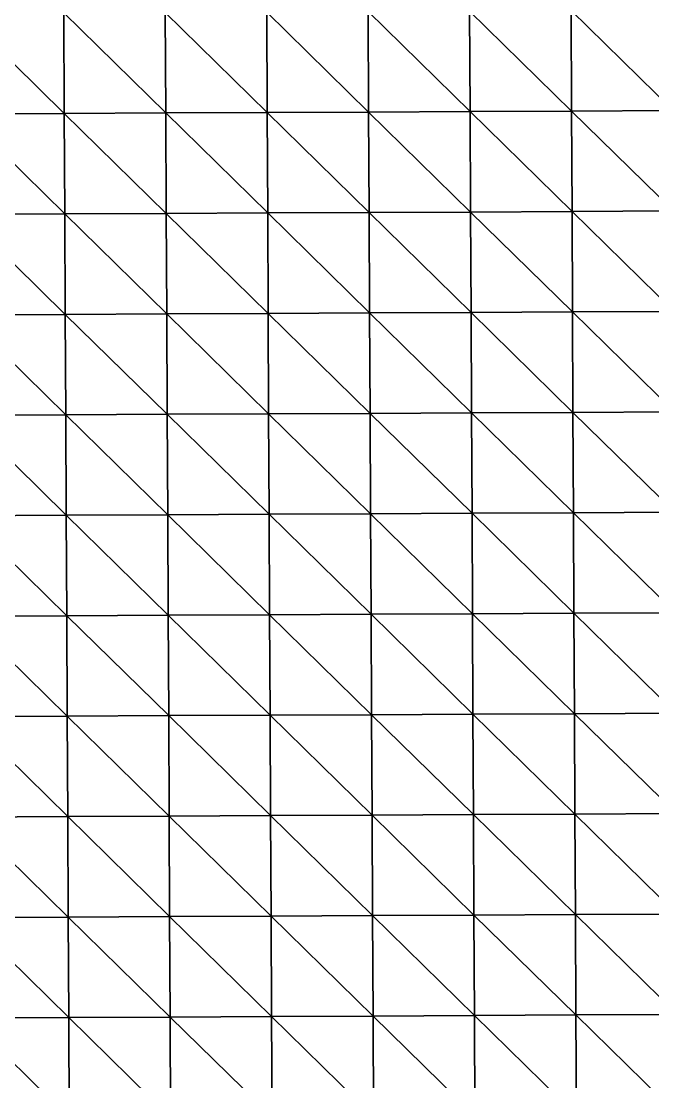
# Model space of a CAD drawing. Extents: x -372 to 678, y -263 to 741.
# Drawn here: x 139.2 to 217.4, y -131.6 to -0.3 of the extents above; entities that cross this region are included whole.
import ezdxf

# ---------------------------------------------------------------- set-up
doc = ezdxf.new("R2010")
doc.units = 0
doc.header["$LTSCALE"] = 0.0254
doc.layers.get('0').update_dxf_attribs({"linetype": 'CONTINUOUS'})
doc.layers.add('LOCATION_SNAPSHOT', color=144, linetype='CONTINUOUS')
doc.layers.add('LOCATION_TERRAIN', color=36, linetype='CONTINUOUS')

# ---------------------------------------------------------------- blocks, each defined once
blk = doc.blocks.new('LOCATION_SNAPSHOT')
at = {"color": 8}
mesh = blk.add_polyface(dxfattribs=at)
corners = [(-369.31, -262.94), (369.31, 262.95), (-371.82, 259.38), (371.82, -259.38)]
mesh.append_faces([[corners[k] for k in face] for face in [(0, 1, 2), (1, 0, 3)]], dxfattribs={"vtx0": -1, "color": 8})
blk = doc.blocks.new('LOCATION_TERRAIN')
at = {"color": 8}
mesh = blk.add_polyface(dxfattribs=at)
corners = [(144.52, -11.74, 5.04), (144.46, 0.7, 5.27), (131.9, 0.63, 4.36)]
mesh.append_faces([[corners[k] for k in face] for face in [(0, 1, 2)]], dxfattribs={"color": 8})
mesh = blk.add_polyface(dxfattribs=at)
corners = [(144.52, -11.74, 5.04), (131.9, 0.63, 4.36), (131.96, -11.8, 4.05)]
mesh.append_faces([[corners[k] for k in face] for face in [(0, 1, 2)]], dxfattribs={"color": 8})
mesh = blk.add_polyface(dxfattribs=at)
corners = [(157.08, -11.68, 6.03), (157.02, 0.76, 6.17), (144.46, 0.7, 5.27)]
mesh.append_faces([[corners[k] for k in face] for face in [(0, 1, 2)]], dxfattribs={"color": 8})
mesh = blk.add_polyface(dxfattribs=at)
corners = [(157.08, -11.68, 6.03), (144.46, 0.7, 5.27), (144.52, -11.74, 5.04)]
mesh.append_faces([[corners[k] for k in face] for face in [(0, 1, 2)]], dxfattribs={"color": 8})
mesh = blk.add_polyface(dxfattribs=at)
corners = [(169.64, -11.62, 6.89), (169.58, 0.82, 6.95), (157.02, 0.76, 6.17)]
mesh.append_faces([[corners[k] for k in face] for face in [(0, 1, 2)]], dxfattribs={"color": 8})
mesh = blk.add_polyface(dxfattribs=at)
corners = [(169.64, -11.62, 6.89), (157.02, 0.76, 6.17), (157.08, -11.68, 6.03)]
mesh.append_faces([[corners[k] for k in face] for face in [(0, 1, 2)]], dxfattribs={"color": 8})
mesh = blk.add_polyface(dxfattribs=at)
corners = [(182.2, -11.56, 7.22), (182.14, 0.88, 7.2), (169.58, 0.82, 6.95)]
mesh.append_faces([[corners[k] for k in face] for face in [(0, 1, 2)]], dxfattribs={"color": 8})
mesh = blk.add_polyface(dxfattribs=at)
corners = [(182.2, -11.56, 7.22), (169.58, 0.82, 6.95), (169.64, -11.62, 6.89)]
mesh.append_faces([[corners[k] for k in face] for face in [(0, 1, 2)]], dxfattribs={"color": 8})
mesh = blk.add_polyface(dxfattribs=at)
corners = [(194.76, -11.5, 7.55), (194.7, 0.94, 7.45), (182.14, 0.88, 7.2)]
mesh.append_faces([[corners[k] for k in face] for face in [(0, 1, 2)]], dxfattribs={"color": 8})
mesh = blk.add_polyface(dxfattribs=at)
corners = [(194.76, -11.5, 7.55), (182.14, 0.88, 7.2), (182.2, -11.56, 7.22)]
mesh.append_faces([[corners[k] for k in face] for face in [(0, 1, 2)]], dxfattribs={"color": 8})
mesh = blk.add_polyface(dxfattribs=at)
corners = [(207.33, -11.44, 7.78), (207.27, 1, 7.61), (194.7, 0.94, 7.45)]
mesh.append_faces([[corners[k] for k in face] for face in [(0, 1, 2)]], dxfattribs={"color": 8})
mesh = blk.add_polyface(dxfattribs=at)
corners = [(207.33, -11.44, 7.78), (194.7, 0.94, 7.45), (194.76, -11.5, 7.55)]
mesh.append_faces([[corners[k] for k in face] for face in [(0, 1, 2)]], dxfattribs={"color": 8})
mesh = blk.add_polyface(dxfattribs=at)
corners = [(219.89, -11.38, 7.52), (219.83, 1.06, 7.32), (207.27, 1, 7.61)]
mesh.append_faces([[corners[k] for k in face] for face in [(0, 1, 2)]], dxfattribs={"color": 8})
mesh = blk.add_polyface(dxfattribs=at)
corners = [(219.89, -11.38, 7.52), (207.27, 1, 7.61), (207.33, -11.44, 7.78)]
mesh.append_faces([[corners[k] for k in face] for face in [(0, 1, 2)]], dxfattribs={"color": 8})
mesh = blk.add_polyface(dxfattribs=at)
corners = [(144.58, -24.18, 4.71), (144.52, -11.74, 5.04), (131.96, -11.8, 4.05)]
mesh.append_faces([[corners[k] for k in face] for face in [(0, 1, 2)]], dxfattribs={"color": 8})
mesh = blk.add_polyface(dxfattribs=at)
corners = [(144.58, -24.18, 4.71), (131.96, -11.8, 4.05), (132.02, -24.24, 3.72)]
mesh.append_faces([[corners[k] for k in face] for face in [(0, 1, 2)]], dxfattribs={"color": 8})
mesh = blk.add_polyface(dxfattribs=at)
corners = [(157.14, -24.12, 5.7), (157.08, -11.68, 6.03), (144.52, -11.74, 5.04)]
mesh.append_faces([[corners[k] for k in face] for face in [(0, 1, 2)]], dxfattribs={"color": 8})
mesh = blk.add_polyface(dxfattribs=at)
corners = [(157.14, -24.12, 5.7), (144.52, -11.74, 5.04), (144.58, -24.18, 4.71)]
mesh.append_faces([[corners[k] for k in face] for face in [(0, 1, 2)]], dxfattribs={"color": 8})
mesh = blk.add_polyface(dxfattribs=at)
corners = [(169.7, -24.06, 6.56), (169.64, -11.62, 6.89), (157.08, -11.68, 6.03)]
mesh.append_faces([[corners[k] for k in face] for face in [(0, 1, 2)]], dxfattribs={"color": 8})
mesh = blk.add_polyface(dxfattribs=at)
corners = [(169.7, -24.06, 6.56), (157.08, -11.68, 6.03), (157.14, -24.12, 5.7)]
mesh.append_faces([[corners[k] for k in face] for face in [(0, 1, 2)]], dxfattribs={"color": 8})
mesh = blk.add_polyface(dxfattribs=at)
corners = [(182.26, -24, 6.89), (182.2, -11.56, 7.22), (169.64, -11.62, 6.89)]
mesh.append_faces([[corners[k] for k in face] for face in [(0, 1, 2)]], dxfattribs={"color": 8})
mesh = blk.add_polyface(dxfattribs=at)
corners = [(182.26, -24, 6.89), (169.64, -11.62, 6.89), (169.7, -24.06, 6.56)]
mesh.append_faces([[corners[k] for k in face] for face in [(0, 1, 2)]], dxfattribs={"color": 8})
mesh = blk.add_polyface(dxfattribs=at)
corners = [(194.82, -23.94, 7.22), (194.76, -11.5, 7.55), (182.2, -11.56, 7.22)]
mesh.append_faces([[corners[k] for k in face] for face in [(0, 1, 2)]], dxfattribs={"color": 8})
mesh = blk.add_polyface(dxfattribs=at)
corners = [(194.82, -23.94, 7.22), (182.2, -11.56, 7.22), (182.26, -24, 6.89)]
mesh.append_faces([[corners[k] for k in face] for face in [(0, 1, 2)]], dxfattribs={"color": 8})
mesh = blk.add_polyface(dxfattribs=at)
corners = [(207.39, -23.87, 7.47), (207.33, -11.44, 7.78), (194.76, -11.5, 7.55)]
mesh.append_faces([[corners[k] for k in face] for face in [(0, 1, 2)]], dxfattribs={"color": 8})
mesh = blk.add_polyface(dxfattribs=at)
corners = [(207.39, -23.87, 7.47), (194.76, -11.5, 7.55), (194.82, -23.94, 7.22)]
mesh.append_faces([[corners[k] for k in face] for face in [(0, 1, 2)]], dxfattribs={"color": 8})
mesh = blk.add_polyface(dxfattribs=at)
corners = [(219.95, -23.81, 7.32), (219.89, -11.38, 7.52), (207.33, -11.44, 7.78)]
mesh.append_faces([[corners[k] for k in face] for face in [(0, 1, 2)]], dxfattribs={"color": 8})
mesh = blk.add_polyface(dxfattribs=at)
corners = [(219.95, -23.81, 7.32), (207.33, -11.44, 7.78), (207.39, -23.87, 7.47)]
mesh.append_faces([[corners[k] for k in face] for face in [(0, 1, 2)]], dxfattribs={"color": 8})
mesh = blk.add_polyface(dxfattribs=at)
corners = [(144.64, -36.61, 4.38), (144.58, -24.18, 4.71), (132.02, -24.24, 3.72)]
mesh.append_faces([[corners[k] for k in face] for face in [(0, 1, 2)]], dxfattribs={"color": 8})
mesh = blk.add_polyface(dxfattribs=at)
corners = [(144.64, -36.61, 4.38), (132.02, -24.24, 3.72), (132.08, -36.67, 3.39)]
mesh.append_faces([[corners[k] for k in face] for face in [(0, 1, 2)]], dxfattribs={"color": 8})
mesh = blk.add_polyface(dxfattribs=at)
corners = [(157.2, -36.55, 5.37), (157.14, -24.12, 5.7), (144.58, -24.18, 4.71)]
mesh.append_faces([[corners[k] for k in face] for face in [(0, 1, 2)]], dxfattribs={"color": 8})
mesh = blk.add_polyface(dxfattribs=at)
corners = [(157.2, -36.55, 5.37), (144.58, -24.18, 4.71), (144.64, -36.61, 4.38)]
mesh.append_faces([[corners[k] for k in face] for face in [(0, 1, 2)]], dxfattribs={"color": 8})
mesh = blk.add_polyface(dxfattribs=at)
corners = [(169.76, -36.49, 6.23), (169.7, -24.06, 6.56), (157.14, -24.12, 5.7)]
mesh.append_faces([[corners[k] for k in face] for face in [(0, 1, 2)]], dxfattribs={"color": 8})
mesh = blk.add_polyface(dxfattribs=at)
corners = [(169.76, -36.49, 6.23), (157.14, -24.12, 5.7), (157.2, -36.55, 5.37)]
mesh.append_faces([[corners[k] for k in face] for face in [(0, 1, 2)]], dxfattribs={"color": 8})
mesh = blk.add_polyface(dxfattribs=at)
corners = [(182.32, -36.43, 6.56), (182.26, -24, 6.89), (169.7, -24.06, 6.56)]
mesh.append_faces([[corners[k] for k in face] for face in [(0, 1, 2)]], dxfattribs={"color": 8})
mesh = blk.add_polyface(dxfattribs=at)
corners = [(182.32, -36.43, 6.56), (169.7, -24.06, 6.56), (169.76, -36.49, 6.23)]
mesh.append_faces([[corners[k] for k in face] for face in [(0, 1, 2)]], dxfattribs={"color": 8})
mesh = blk.add_polyface(dxfattribs=at)
corners = [(194.88, -36.37, 6.89), (194.82, -23.94, 7.22), (182.26, -24, 6.89)]
mesh.append_faces([[corners[k] for k in face] for face in [(0, 1, 2)]], dxfattribs={"color": 8})
mesh = blk.add_polyface(dxfattribs=at)
corners = [(194.88, -36.37, 6.89), (182.26, -24, 6.89), (182.32, -36.43, 6.56)]
mesh.append_faces([[corners[k] for k in face] for face in [(0, 1, 2)]], dxfattribs={"color": 8})
mesh = blk.add_polyface(dxfattribs=at)
corners = [(207.45, -36.31, 7.16), (207.39, -23.87, 7.47), (194.82, -23.94, 7.22)]
mesh.append_faces([[corners[k] for k in face] for face in [(0, 1, 2)]], dxfattribs={"color": 8})
mesh = blk.add_polyface(dxfattribs=at)
corners = [(207.45, -36.31, 7.16), (194.82, -23.94, 7.22), (194.88, -36.37, 6.89)]
mesh.append_faces([[corners[k] for k in face] for face in [(0, 1, 2)]], dxfattribs={"color": 8})
mesh = blk.add_polyface(dxfattribs=at)
corners = [(220.01, -36.25, 7.12), (219.95, -23.81, 7.32), (207.39, -23.87, 7.47)]
mesh.append_faces([[corners[k] for k in face] for face in [(0, 1, 2)]], dxfattribs={"color": 8})
mesh = blk.add_polyface(dxfattribs=at)
corners = [(220.01, -36.25, 7.12), (207.39, -23.87, 7.47), (207.45, -36.31, 7.16)]
mesh.append_faces([[corners[k] for k in face] for face in [(0, 1, 2)]], dxfattribs={"color": 8})
mesh = blk.add_polyface(dxfattribs=at)
corners = [(144.7, -49.05, 4.17), (144.64, -36.61, 4.38), (132.08, -36.67, 3.39)]
mesh.append_faces([[corners[k] for k in face] for face in [(0, 1, 2)]], dxfattribs={"color": 8})
mesh = blk.add_polyface(dxfattribs=at)
corners = [(144.7, -49.05, 4.17), (132.08, -36.67, 3.39), (132.14, -49.11, 3.24)]
mesh.append_faces([[corners[k] for k in face] for face in [(0, 1, 2)]], dxfattribs={"color": 8})
mesh = blk.add_polyface(dxfattribs=at)
corners = [(157.26, -48.99, 5.09), (157.2, -36.55, 5.37), (144.64, -36.61, 4.38)]
mesh.append_faces([[corners[k] for k in face] for face in [(0, 1, 2)]], dxfattribs={"color": 8})
mesh = blk.add_polyface(dxfattribs=at)
corners = [(157.26, -48.99, 5.09), (144.64, -36.61, 4.38), (144.7, -49.05, 4.17)]
mesh.append_faces([[corners[k] for k in face] for face in [(0, 1, 2)]], dxfattribs={"color": 8})
mesh = blk.add_polyface(dxfattribs=at)
corners = [(169.82, -48.93, 5.9), (169.76, -36.49, 6.23), (157.2, -36.55, 5.37)]
mesh.append_faces([[corners[k] for k in face] for face in [(0, 1, 2)]], dxfattribs={"color": 8})
mesh = blk.add_polyface(dxfattribs=at)
corners = [(169.82, -48.93, 5.9), (157.2, -36.55, 5.37), (157.26, -48.99, 5.09)]
mesh.append_faces([[corners[k] for k in face] for face in [(0, 1, 2)]], dxfattribs={"color": 8})
mesh = blk.add_polyface(dxfattribs=at)
corners = [(182.38, -48.87, 6.23), (182.32, -36.43, 6.56), (169.76, -36.49, 6.23)]
mesh.append_faces([[corners[k] for k in face] for face in [(0, 1, 2)]], dxfattribs={"color": 8})
mesh = blk.add_polyface(dxfattribs=at)
corners = [(182.38, -48.87, 6.23), (169.76, -36.49, 6.23), (169.82, -48.93, 5.9)]
mesh.append_faces([[corners[k] for k in face] for face in [(0, 1, 2)]], dxfattribs={"color": 8})
mesh = blk.add_polyface(dxfattribs=at)
corners = [(194.94, -48.81, 6.56), (194.88, -36.37, 6.89), (182.32, -36.43, 6.56)]
mesh.append_faces([[corners[k] for k in face] for face in [(0, 1, 2)]], dxfattribs={"color": 8})
mesh = blk.add_polyface(dxfattribs=at)
corners = [(194.94, -48.81, 6.56), (182.32, -36.43, 6.56), (182.38, -48.87, 6.23)]
mesh.append_faces([[corners[k] for k in face] for face in [(0, 1, 2)]], dxfattribs={"color": 8})
mesh = blk.add_polyface(dxfattribs=at)
corners = [(207.5, -48.75, 6.84), (207.45, -36.31, 7.16), (194.88, -36.37, 6.89)]
mesh.append_faces([[corners[k] for k in face] for face in [(0, 1, 2)]], dxfattribs={"color": 8})
mesh = blk.add_polyface(dxfattribs=at)
corners = [(207.5, -48.75, 6.84), (194.88, -36.37, 6.89), (194.94, -48.81, 6.56)]
mesh.append_faces([[corners[k] for k in face] for face in [(0, 1, 2)]], dxfattribs={"color": 8})
mesh = blk.add_polyface(dxfattribs=at)
corners = [(220.07, -48.69, 6.84), (220.01, -36.25, 7.12), (207.45, -36.31, 7.16)]
mesh.append_faces([[corners[k] for k in face] for face in [(0, 1, 2)]], dxfattribs={"color": 8})
mesh = blk.add_polyface(dxfattribs=at)
corners = [(220.07, -48.69, 6.84), (207.45, -36.31, 7.16), (207.5, -48.75, 6.84)]
mesh.append_faces([[corners[k] for k in face] for face in [(0, 1, 2)]], dxfattribs={"color": 8})
mesh = blk.add_polyface(dxfattribs=at)
corners = [(144.76, -61.49, 4.03), (144.7, -49.05, 4.17), (132.14, -49.11, 3.24)]
mesh.append_faces([[corners[k] for k in face] for face in [(0, 1, 2)]], dxfattribs={"color": 8})
mesh = blk.add_polyface(dxfattribs=at)
corners = [(144.76, -61.49, 4.03), (132.14, -49.11, 3.24), (132.2, -61.55, 3.21)]
mesh.append_faces([[corners[k] for k in face] for face in [(0, 1, 2)]], dxfattribs={"color": 8})
mesh = blk.add_polyface(dxfattribs=at)
corners = [(157.32, -61.43, 4.85), (157.26, -48.99, 5.09), (144.7, -49.05, 4.17)]
mesh.append_faces([[corners[k] for k in face] for face in [(0, 1, 2)]], dxfattribs={"color": 8})
mesh = blk.add_polyface(dxfattribs=at)
corners = [(157.32, -61.43, 4.85), (144.7, -49.05, 4.17), (144.76, -61.49, 4.03)]
mesh.append_faces([[corners[k] for k in face] for face in [(0, 1, 2)]], dxfattribs={"color": 8})
mesh = blk.add_polyface(dxfattribs=at)
corners = [(169.88, -61.37, 5.57), (169.82, -48.93, 5.9), (157.26, -48.99, 5.09)]
mesh.append_faces([[corners[k] for k in face] for face in [(0, 1, 2)]], dxfattribs={"color": 8})
mesh = blk.add_polyface(dxfattribs=at)
corners = [(169.88, -61.37, 5.57), (157.26, -48.99, 5.09), (157.32, -61.43, 4.85)]
mesh.append_faces([[corners[k] for k in face] for face in [(0, 1, 2)]], dxfattribs={"color": 8})
mesh = blk.add_polyface(dxfattribs=at)
corners = [(182.44, -61.3, 5.9), (182.38, -48.87, 6.23), (169.82, -48.93, 5.9)]
mesh.append_faces([[corners[k] for k in face] for face in [(0, 1, 2)]], dxfattribs={"color": 8})
mesh = blk.add_polyface(dxfattribs=at)
corners = [(182.44, -61.3, 5.9), (169.82, -48.93, 5.9), (169.88, -61.37, 5.57)]
mesh.append_faces([[corners[k] for k in face] for face in [(0, 1, 2)]], dxfattribs={"color": 8})
mesh = blk.add_polyface(dxfattribs=at)
corners = [(195, -61.24, 6.23), (194.94, -48.81, 6.56), (182.38, -48.87, 6.23)]
mesh.append_faces([[corners[k] for k in face] for face in [(0, 1, 2)]], dxfattribs={"color": 8})
mesh = blk.add_polyface(dxfattribs=at)
corners = [(195, -61.24, 6.23), (182.38, -48.87, 6.23), (182.44, -61.3, 5.9)]
mesh.append_faces([[corners[k] for k in face] for face in [(0, 1, 2)]], dxfattribs={"color": 8})
mesh = blk.add_polyface(dxfattribs=at)
corners = [(207.56, -61.18, 6.51), (207.5, -48.75, 6.84), (194.94, -48.81, 6.56)]
mesh.append_faces([[corners[k] for k in face] for face in [(0, 1, 2)]], dxfattribs={"color": 8})
mesh = blk.add_polyface(dxfattribs=at)
corners = [(207.56, -61.18, 6.51), (194.94, -48.81, 6.56), (195, -61.24, 6.23)]
mesh.append_faces([[corners[k] for k in face] for face in [(0, 1, 2)]], dxfattribs={"color": 8})
mesh = blk.add_polyface(dxfattribs=at)
corners = [(220.13, -61.12, 6.51), (220.07, -48.69, 6.84), (207.5, -48.75, 6.84)]
mesh.append_faces([[corners[k] for k in face] for face in [(0, 1, 2)]], dxfattribs={"color": 8})
mesh = blk.add_polyface(dxfattribs=at)
corners = [(220.13, -61.12, 6.51), (207.5, -48.75, 6.84), (207.56, -61.18, 6.51)]
mesh.append_faces([[corners[k] for k in face] for face in [(0, 1, 2)]], dxfattribs={"color": 8})
mesh = blk.add_polyface(dxfattribs=at)
corners = [(144.82, -73.92, 3.9), (144.76, -61.49, 4.03), (132.2, -61.55, 3.21)]
mesh.append_faces([[corners[k] for k in face] for face in [(0, 1, 2)]], dxfattribs={"color": 8})
mesh = blk.add_polyface(dxfattribs=at)
corners = [(144.82, -73.92, 3.9), (132.2, -61.55, 3.21), (132.26, -73.98, 3.19)]
mesh.append_faces([[corners[k] for k in face] for face in [(0, 1, 2)]], dxfattribs={"color": 8})
mesh = blk.add_polyface(dxfattribs=at)
corners = [(157.38, -73.86, 4.61), (157.32, -61.43, 4.85), (144.76, -61.49, 4.03)]
mesh.append_faces([[corners[k] for k in face] for face in [(0, 1, 2)]], dxfattribs={"color": 8})
mesh = blk.add_polyface(dxfattribs=at)
corners = [(157.38, -73.86, 4.61), (144.76, -61.49, 4.03), (144.82, -73.92, 3.9)]
mesh.append_faces([[corners[k] for k in face] for face in [(0, 1, 2)]], dxfattribs={"color": 8})
mesh = blk.add_polyface(dxfattribs=at)
corners = [(169.94, -73.8, 5.25), (169.88, -61.37, 5.57), (157.32, -61.43, 4.85)]
mesh.append_faces([[corners[k] for k in face] for face in [(0, 1, 2)]], dxfattribs={"color": 8})
mesh = blk.add_polyface(dxfattribs=at)
corners = [(169.94, -73.8, 5.25), (157.32, -61.43, 4.85), (157.38, -73.86, 4.61)]
mesh.append_faces([[corners[k] for k in face] for face in [(0, 1, 2)]], dxfattribs={"color": 8})
mesh = blk.add_polyface(dxfattribs=at)
corners = [(182.5, -73.74, 5.58), (182.44, -61.3, 5.9), (169.88, -61.37, 5.57)]
mesh.append_faces([[corners[k] for k in face] for face in [(0, 1, 2)]], dxfattribs={"color": 8})
mesh = blk.add_polyface(dxfattribs=at)
corners = [(182.5, -73.74, 5.58), (169.88, -61.37, 5.57), (169.94, -73.8, 5.25)]
mesh.append_faces([[corners[k] for k in face] for face in [(0, 1, 2)]], dxfattribs={"color": 8})
mesh = blk.add_polyface(dxfattribs=at)
corners = [(195.06, -73.68, 5.91), (195, -61.24, 6.23), (182.44, -61.3, 5.9)]
mesh.append_faces([[corners[k] for k in face] for face in [(0, 1, 2)]], dxfattribs={"color": 8})
mesh = blk.add_polyface(dxfattribs=at)
corners = [(195.06, -73.68, 5.91), (182.44, -61.3, 5.9), (182.5, -73.74, 5.58)]
mesh.append_faces([[corners[k] for k in face] for face in [(0, 1, 2)]], dxfattribs={"color": 8})
mesh = blk.add_polyface(dxfattribs=at)
corners = [(207.62, -73.62, 6.18), (207.56, -61.18, 6.51), (195, -61.24, 6.23)]
mesh.append_faces([[corners[k] for k in face] for face in [(0, 1, 2)]], dxfattribs={"color": 8})
mesh = blk.add_polyface(dxfattribs=at)
corners = [(207.62, -73.62, 6.18), (195, -61.24, 6.23), (195.06, -73.68, 5.91)]
mesh.append_faces([[corners[k] for k in face] for face in [(0, 1, 2)]], dxfattribs={"color": 8})
mesh = blk.add_polyface(dxfattribs=at)
corners = [(220.19, -73.56, 6.18), (220.13, -61.12, 6.51), (207.56, -61.18, 6.51)]
mesh.append_faces([[corners[k] for k in face] for face in [(0, 1, 2)]], dxfattribs={"color": 8})
mesh = blk.add_polyface(dxfattribs=at)
corners = [(220.19, -73.56, 6.18), (207.56, -61.18, 6.51), (207.62, -73.62, 6.18)]
mesh.append_faces([[corners[k] for k in face] for face in [(0, 1, 2)]], dxfattribs={"color": 8})
mesh = blk.add_polyface(dxfattribs=at)
corners = [(144.88, -86.36, 3.87), (144.82, -73.92, 3.9), (132.26, -73.98, 3.19)]
mesh.append_faces([[corners[k] for k in face] for face in [(0, 1, 2)]], dxfattribs={"color": 8})
mesh = blk.add_polyface(dxfattribs=at)
corners = [(144.88, -86.36, 3.87), (132.26, -73.98, 3.19), (132.32, -86.42, 3.33)]
mesh.append_faces([[corners[k] for k in face] for face in [(0, 1, 2)]], dxfattribs={"color": 8})
mesh = blk.add_polyface(dxfattribs=at)
corners = [(157.44, -86.3, 4.42), (157.38, -73.86, 4.61), (144.82, -73.92, 3.9)]
mesh.append_faces([[corners[k] for k in face] for face in [(0, 1, 2)]], dxfattribs={"color": 8})
mesh = blk.add_polyface(dxfattribs=at)
corners = [(157.44, -86.3, 4.42), (144.82, -73.92, 3.9), (144.88, -86.36, 3.87)]
mesh.append_faces([[corners[k] for k in face] for face in [(0, 1, 2)]], dxfattribs={"color": 8})
mesh = blk.add_polyface(dxfattribs=at)
corners = [(170, -86.24, 4.93), (169.94, -73.8, 5.25), (157.38, -73.86, 4.61)]
mesh.append_faces([[corners[k] for k in face] for face in [(0, 1, 2)]], dxfattribs={"color": 8})
mesh = blk.add_polyface(dxfattribs=at)
corners = [(170, -86.24, 4.93), (157.38, -73.86, 4.61), (157.44, -86.3, 4.42)]
mesh.append_faces([[corners[k] for k in face] for face in [(0, 1, 2)]], dxfattribs={"color": 8})
mesh = blk.add_polyface(dxfattribs=at)
corners = [(182.56, -86.18, 5.32), (182.5, -73.74, 5.58), (169.94, -73.8, 5.25)]
mesh.append_faces([[corners[k] for k in face] for face in [(0, 1, 2)]], dxfattribs={"color": 8})
mesh = blk.add_polyface(dxfattribs=at)
corners = [(182.56, -86.18, 5.32), (169.94, -73.8, 5.25), (170, -86.24, 4.93)]
mesh.append_faces([[corners[k] for k in face] for face in [(0, 1, 2)]], dxfattribs={"color": 8})
mesh = blk.add_polyface(dxfattribs=at)
corners = [(195.12, -86.12, 5.71), (195.06, -73.68, 5.91), (182.5, -73.74, 5.58)]
mesh.append_faces([[corners[k] for k in face] for face in [(0, 1, 2)]], dxfattribs={"color": 8})
mesh = blk.add_polyface(dxfattribs=at)
corners = [(195.12, -86.12, 5.71), (182.5, -73.74, 5.58), (182.56, -86.18, 5.32)]
mesh.append_faces([[corners[k] for k in face] for face in [(0, 1, 2)]], dxfattribs={"color": 8})
mesh = blk.add_polyface(dxfattribs=at)
corners = [(207.68, -86.06, 6.04), (207.62, -73.62, 6.18), (195.06, -73.68, 5.91)]
mesh.append_faces([[corners[k] for k in face] for face in [(0, 1, 2)]], dxfattribs={"color": 8})
mesh = blk.add_polyface(dxfattribs=at)
corners = [(207.68, -86.06, 6.04), (195.06, -73.68, 5.91), (195.12, -86.12, 5.71)]
mesh.append_faces([[corners[k] for k in face] for face in [(0, 1, 2)]], dxfattribs={"color": 8})
mesh = blk.add_polyface(dxfattribs=at)
corners = [(220.25, -86, 6.1), (220.19, -73.56, 6.18), (207.62, -73.62, 6.18)]
mesh.append_faces([[corners[k] for k in face] for face in [(0, 1, 2)]], dxfattribs={"color": 8})
mesh = blk.add_polyface(dxfattribs=at)
corners = [(220.25, -86, 6.1), (207.62, -73.62, 6.18), (207.68, -86.06, 6.04)]
mesh.append_faces([[corners[k] for k in face] for face in [(0, 1, 2)]], dxfattribs={"color": 8})
mesh = blk.add_polyface(dxfattribs=at)
corners = [(144.94, -98.79, 3.94), (144.88, -86.36, 3.87), (132.32, -86.42, 3.33)]
mesh.append_faces([[corners[k] for k in face] for face in [(0, 1, 2)]], dxfattribs={"color": 8})
mesh = blk.add_polyface(dxfattribs=at)
corners = [(144.94, -98.79, 3.94), (132.32, -86.42, 3.33), (132.38, -98.86, 3.61)]
mesh.append_faces([[corners[k] for k in face] for face in [(0, 1, 2)]], dxfattribs={"color": 8})
mesh = blk.add_polyface(dxfattribs=at)
corners = [(157.5, -98.73, 4.26), (157.44, -86.3, 4.42), (144.88, -86.36, 3.87)]
mesh.append_faces([[corners[k] for k in face] for face in [(0, 1, 2)]], dxfattribs={"color": 8})
mesh = blk.add_polyface(dxfattribs=at)
corners = [(157.5, -98.73, 4.26), (144.88, -86.36, 3.87), (144.94, -98.79, 3.94)]
mesh.append_faces([[corners[k] for k in face] for face in [(0, 1, 2)]], dxfattribs={"color": 8})
mesh = blk.add_polyface(dxfattribs=at)
corners = [(170.06, -98.67, 4.62), (170, -86.24, 4.93), (157.44, -86.3, 4.42)]
mesh.append_faces([[corners[k] for k in face] for face in [(0, 1, 2)]], dxfattribs={"color": 8})
mesh = blk.add_polyface(dxfattribs=at)
corners = [(170.06, -98.67, 4.62), (157.44, -86.3, 4.42), (157.5, -98.73, 4.26)]
mesh.append_faces([[corners[k] for k in face] for face in [(0, 1, 2)]], dxfattribs={"color": 8})
mesh = blk.add_polyface(dxfattribs=at)
corners = [(182.62, -98.61, 5.12), (182.56, -86.18, 5.32), (170, -86.24, 4.93)]
mesh.append_faces([[corners[k] for k in face] for face in [(0, 1, 2)]], dxfattribs={"color": 8})
mesh = blk.add_polyface(dxfattribs=at)
corners = [(182.62, -98.61, 5.12), (170, -86.24, 4.93), (170.06, -98.67, 4.62)]
mesh.append_faces([[corners[k] for k in face] for face in [(0, 1, 2)]], dxfattribs={"color": 8})
mesh = blk.add_polyface(dxfattribs=at)
corners = [(195.18, -98.55, 5.61), (195.12, -86.12, 5.71), (182.56, -86.18, 5.32)]
mesh.append_faces([[corners[k] for k in face] for face in [(0, 1, 2)]], dxfattribs={"color": 8})
mesh = blk.add_polyface(dxfattribs=at)
corners = [(195.18, -98.55, 5.61), (182.56, -86.18, 5.32), (182.62, -98.61, 5.12)]
mesh.append_faces([[corners[k] for k in face] for face in [(0, 1, 2)]], dxfattribs={"color": 8})
mesh = blk.add_polyface(dxfattribs=at)
corners = [(207.74, -98.49, 6.06), (207.68, -86.06, 6.04), (195.12, -86.12, 5.71)]
mesh.append_faces([[corners[k] for k in face] for face in [(0, 1, 2)]], dxfattribs={"color": 8})
mesh = blk.add_polyface(dxfattribs=at)
corners = [(207.74, -98.49, 6.06), (195.12, -86.12, 5.71), (195.18, -98.55, 5.61)]
mesh.append_faces([[corners[k] for k in face] for face in [(0, 1, 2)]], dxfattribs={"color": 8})
mesh = blk.add_polyface(dxfattribs=at)
corners = [(220.31, -98.43, 6.22), (220.25, -86, 6.1), (207.68, -86.06, 6.04)]
mesh.append_faces([[corners[k] for k in face] for face in [(0, 1, 2)]], dxfattribs={"color": 8})
mesh = blk.add_polyface(dxfattribs=at)
corners = [(220.31, -98.43, 6.22), (207.68, -86.06, 6.04), (207.74, -98.49, 6.06)]
mesh.append_faces([[corners[k] for k in face] for face in [(0, 1, 2)]], dxfattribs={"color": 8})
mesh = blk.add_polyface(dxfattribs=at)
corners = [(220.37, -110.87, 6.35), (220.31, -98.43, 6.22), (207.74, -98.49, 6.06)]
mesh.append_faces([[corners[k] for k in face] for face in [(0, 1, 2)]], dxfattribs={"color": 8})
mesh = blk.add_polyface(dxfattribs=at)
corners = [(145, -111.23, 4), (144.94, -98.79, 3.94), (132.38, -98.86, 3.61)]
mesh.append_faces([[corners[k] for k in face] for face in [(0, 1, 2)]], dxfattribs={"color": 8})
mesh = blk.add_polyface(dxfattribs=at)
corners = [(145, -111.23, 4), (132.38, -98.86, 3.61), (132.44, -111.29, 3.89)]
mesh.append_faces([[corners[k] for k in face] for face in [(0, 1, 2)]], dxfattribs={"color": 8})
mesh = blk.add_polyface(dxfattribs=at)
corners = [(157.56, -111.17, 4.11), (157.5, -98.73, 4.26), (144.94, -98.79, 3.94)]
mesh.append_faces([[corners[k] for k in face] for face in [(0, 1, 2)]], dxfattribs={"color": 8})
mesh = blk.add_polyface(dxfattribs=at)
corners = [(157.56, -111.17, 4.11), (144.94, -98.79, 3.94), (145, -111.23, 4)]
mesh.append_faces([[corners[k] for k in face] for face in [(0, 1, 2)]], dxfattribs={"color": 8})
mesh = blk.add_polyface(dxfattribs=at)
corners = [(170.12, -111.11, 4.31), (170.06, -98.67, 4.62), (157.5, -98.73, 4.26)]
mesh.append_faces([[corners[k] for k in face] for face in [(0, 1, 2)]], dxfattribs={"color": 8})
mesh = blk.add_polyface(dxfattribs=at)
corners = [(170.12, -111.11, 4.31), (157.5, -98.73, 4.26), (157.56, -111.17, 4.11)]
mesh.append_faces([[corners[k] for k in face] for face in [(0, 1, 2)]], dxfattribs={"color": 8})
mesh = blk.add_polyface(dxfattribs=at)
corners = [(182.68, -111.05, 4.92), (182.62, -98.61, 5.12), (170.06, -98.67, 4.62)]
mesh.append_faces([[corners[k] for k in face] for face in [(0, 1, 2)]], dxfattribs={"color": 8})
mesh = blk.add_polyface(dxfattribs=at)
corners = [(182.68, -111.05, 4.92), (170.06, -98.67, 4.62), (170.12, -111.11, 4.31)]
mesh.append_faces([[corners[k] for k in face] for face in [(0, 1, 2)]], dxfattribs={"color": 8})
mesh = blk.add_polyface(dxfattribs=at)
corners = [(195.24, -110.99, 5.52), (195.18, -98.55, 5.61), (182.62, -98.61, 5.12)]
mesh.append_faces([[corners[k] for k in face] for face in [(0, 1, 2)]], dxfattribs={"color": 8})
mesh = blk.add_polyface(dxfattribs=at)
corners = [(195.24, -110.99, 5.52), (182.62, -98.61, 5.12), (182.68, -111.05, 4.92)]
mesh.append_faces([[corners[k] for k in face] for face in [(0, 1, 2)]], dxfattribs={"color": 8})
mesh = blk.add_polyface(dxfattribs=at)
corners = [(207.8, -110.93, 6.08), (207.74, -98.49, 6.06), (195.18, -98.55, 5.61)]
mesh.append_faces([[corners[k] for k in face] for face in [(0, 1, 2)]], dxfattribs={"color": 8})
mesh = blk.add_polyface(dxfattribs=at)
corners = [(207.8, -110.93, 6.08), (195.18, -98.55, 5.61), (195.24, -110.99, 5.52)]
mesh.append_faces([[corners[k] for k in face] for face in [(0, 1, 2)]], dxfattribs={"color": 8})
mesh = blk.add_polyface(dxfattribs=at)
corners = [(220.37, -110.87, 6.35), (207.74, -98.49, 6.06), (207.8, -110.93, 6.08)]
mesh.append_faces([[corners[k] for k in face] for face in [(0, 1, 2)]], dxfattribs={"color": 8})
mesh = blk.add_polyface(dxfattribs=at)
corners = [(145.06, -123.67, 4.19), (145, -111.23, 4), (132.44, -111.29, 3.89)]
mesh.append_faces([[corners[k] for k in face] for face in [(0, 1, 2)]], dxfattribs={"color": 8})
mesh = blk.add_polyface(dxfattribs=at)
corners = [(145.06, -123.67, 4.19), (132.44, -111.29, 3.89), (132.5, -123.73, 4.19)]
mesh.append_faces([[corners[k] for k in face] for face in [(0, 1, 2)]], dxfattribs={"color": 8})
mesh = blk.add_polyface(dxfattribs=at)
corners = [(157.62, -123.61, 4.19), (157.56, -111.17, 4.11), (145, -111.23, 4)]
mesh.append_faces([[corners[k] for k in face] for face in [(0, 1, 2)]], dxfattribs={"color": 8})
mesh = blk.add_polyface(dxfattribs=at)
corners = [(157.62, -123.61, 4.19), (145, -111.23, 4), (145.06, -123.67, 4.19)]
mesh.append_faces([[corners[k] for k in face] for face in [(0, 1, 2)]], dxfattribs={"color": 8})
mesh = blk.add_polyface(dxfattribs=at)
corners = [(170.18, -123.55, 4.32), (170.12, -111.11, 4.31), (157.56, -111.17, 4.11)]
mesh.append_faces([[corners[k] for k in face] for face in [(0, 1, 2)]], dxfattribs={"color": 8})
mesh = blk.add_polyface(dxfattribs=at)
corners = [(170.18, -123.55, 4.32), (157.56, -111.17, 4.11), (157.62, -123.61, 4.19)]
mesh.append_faces([[corners[k] for k in face] for face in [(0, 1, 2)]], dxfattribs={"color": 8})
mesh = blk.add_polyface(dxfattribs=at)
corners = [(182.74, -123.49, 4.98), (182.68, -111.05, 4.92), (170.12, -111.11, 4.31)]
mesh.append_faces([[corners[k] for k in face] for face in [(0, 1, 2)]], dxfattribs={"color": 8})
mesh = blk.add_polyface(dxfattribs=at)
corners = [(182.74, -123.49, 4.98), (170.12, -111.11, 4.31), (170.18, -123.55, 4.32)]
mesh.append_faces([[corners[k] for k in face] for face in [(0, 1, 2)]], dxfattribs={"color": 8})
mesh = blk.add_polyface(dxfattribs=at)
corners = [(195.3, -123.43, 5.64), (195.24, -110.99, 5.52), (182.68, -111.05, 4.92)]
mesh.append_faces([[corners[k] for k in face] for face in [(0, 1, 2)]], dxfattribs={"color": 8})
mesh = blk.add_polyface(dxfattribs=at)
corners = [(195.3, -123.43, 5.64), (182.68, -111.05, 4.92), (182.74, -123.49, 4.98)]
mesh.append_faces([[corners[k] for k in face] for face in [(0, 1, 2)]], dxfattribs={"color": 8})
mesh = blk.add_polyface(dxfattribs=at)
corners = [(207.86, -123.36, 6.24), (207.8, -110.93, 6.08), (195.24, -110.99, 5.52)]
mesh.append_faces([[corners[k] for k in face] for face in [(0, 1, 2)]], dxfattribs={"color": 8})
mesh = blk.add_polyface(dxfattribs=at)
corners = [(207.86, -123.36, 6.24), (195.24, -110.99, 5.52), (195.3, -123.43, 5.64)]
mesh.append_faces([[corners[k] for k in face] for face in [(0, 1, 2)]], dxfattribs={"color": 8})
mesh = blk.add_polyface(dxfattribs=at)
corners = [(220.43, -123.3, 6.52), (220.37, -110.87, 6.35), (207.8, -110.93, 6.08)]
mesh.append_faces([[corners[k] for k in face] for face in [(0, 1, 2)]], dxfattribs={"color": 8})
mesh = blk.add_polyface(dxfattribs=at)
corners = [(220.43, -123.3, 6.52), (207.8, -110.93, 6.08), (207.86, -123.36, 6.24)]
mesh.append_faces([[corners[k] for k in face] for face in [(0, 1, 2)]], dxfattribs={"color": 8})
mesh = blk.add_polyface(dxfattribs=at)
corners = [(195.36, -135.86, 5.97), (195.3, -123.43, 5.64), (182.74, -123.49, 4.98)]
mesh.append_faces([[corners[k] for k in face] for face in [(0, 1, 2)]], dxfattribs={"color": 8})
mesh = blk.add_polyface(dxfattribs=at)
corners = [(207.92, -135.8, 6.55), (207.86, -123.36, 6.24), (195.3, -123.43, 5.64)]
mesh.append_faces([[corners[k] for k in face] for face in [(0, 1, 2)]], dxfattribs={"color": 8})
mesh = blk.add_polyface(dxfattribs=at)
corners = [(207.92, -135.8, 6.55), (195.3, -123.43, 5.64), (195.36, -135.86, 5.97)]
mesh.append_faces([[corners[k] for k in face] for face in [(0, 1, 2)]], dxfattribs={"color": 8})
mesh = blk.add_polyface(dxfattribs=at)
corners = [(220.49, -135.74, 6.72), (220.43, -123.3, 6.52), (207.86, -123.36, 6.24)]
mesh.append_faces([[corners[k] for k in face] for face in [(0, 1, 2)]], dxfattribs={"color": 8})
mesh = blk.add_polyface(dxfattribs=at)
corners = [(220.49, -135.74, 6.72), (207.86, -123.36, 6.24), (207.92, -135.8, 6.55)]
mesh.append_faces([[corners[k] for k in face] for face in [(0, 1, 2)]], dxfattribs={"color": 8})
mesh = blk.add_polyface(dxfattribs=at)
corners = [(145.12, -136.1, 4.52), (145.06, -123.67, 4.19), (132.5, -123.73, 4.19)]
mesh.append_faces([[corners[k] for k in face] for face in [(0, 1, 2)]], dxfattribs={"color": 8})
mesh = blk.add_polyface(dxfattribs=at)
corners = [(145.12, -136.1, 4.52), (132.5, -123.73, 4.19), (132.56, -136.16, 4.52)]
mesh.append_faces([[corners[k] for k in face] for face in [(0, 1, 2)]], dxfattribs={"color": 8})
mesh = blk.add_polyface(dxfattribs=at)
corners = [(157.68, -136.04, 4.52), (157.62, -123.61, 4.19), (145.06, -123.67, 4.19)]
mesh.append_faces([[corners[k] for k in face] for face in [(0, 1, 2)]], dxfattribs={"color": 8})
mesh = blk.add_polyface(dxfattribs=at)
corners = [(157.68, -136.04, 4.52), (145.06, -123.67, 4.19), (145.12, -136.1, 4.52)]
mesh.append_faces([[corners[k] for k in face] for face in [(0, 1, 2)]], dxfattribs={"color": 8})
mesh = blk.add_polyface(dxfattribs=at)
corners = [(170.24, -135.98, 4.65), (170.18, -123.55, 4.32), (157.62, -123.61, 4.19)]
mesh.append_faces([[corners[k] for k in face] for face in [(0, 1, 2)]], dxfattribs={"color": 8})
mesh = blk.add_polyface(dxfattribs=at)
corners = [(170.24, -135.98, 4.65), (157.62, -123.61, 4.19), (157.68, -136.04, 4.52)]
mesh.append_faces([[corners[k] for k in face] for face in [(0, 1, 2)]], dxfattribs={"color": 8})
mesh = blk.add_polyface(dxfattribs=at)
corners = [(182.8, -135.92, 5.31), (182.74, -123.49, 4.98), (170.18, -123.55, 4.32)]
mesh.append_faces([[corners[k] for k in face] for face in [(0, 1, 2)]], dxfattribs={"color": 8})
mesh = blk.add_polyface(dxfattribs=at)
corners = [(182.8, -135.92, 5.31), (170.18, -123.55, 4.32), (170.24, -135.98, 4.65)]
mesh.append_faces([[corners[k] for k in face] for face in [(0, 1, 2)]], dxfattribs={"color": 8})
mesh = blk.add_polyface(dxfattribs=at)
corners = [(195.36, -135.86, 5.97), (182.74, -123.49, 4.98), (182.8, -135.92, 5.31)]
mesh.append_faces([[corners[k] for k in face] for face in [(0, 1, 2)]], dxfattribs={"color": 8})

msp = doc.modelspace()

# ---------------------------------------------------------------- block references
at = {"layer": 'LOCATION_SNAPSHOT', "color": 0}
msp.add_blockref('LOCATION_SNAPSHOT', (0, 0), dxfattribs=at)
at = {"layer": 'LOCATION_TERRAIN', "color": 0}
msp.add_blockref('LOCATION_TERRAIN', (0, 0), dxfattribs=at)

doc.saveas('drawing.dxf')
